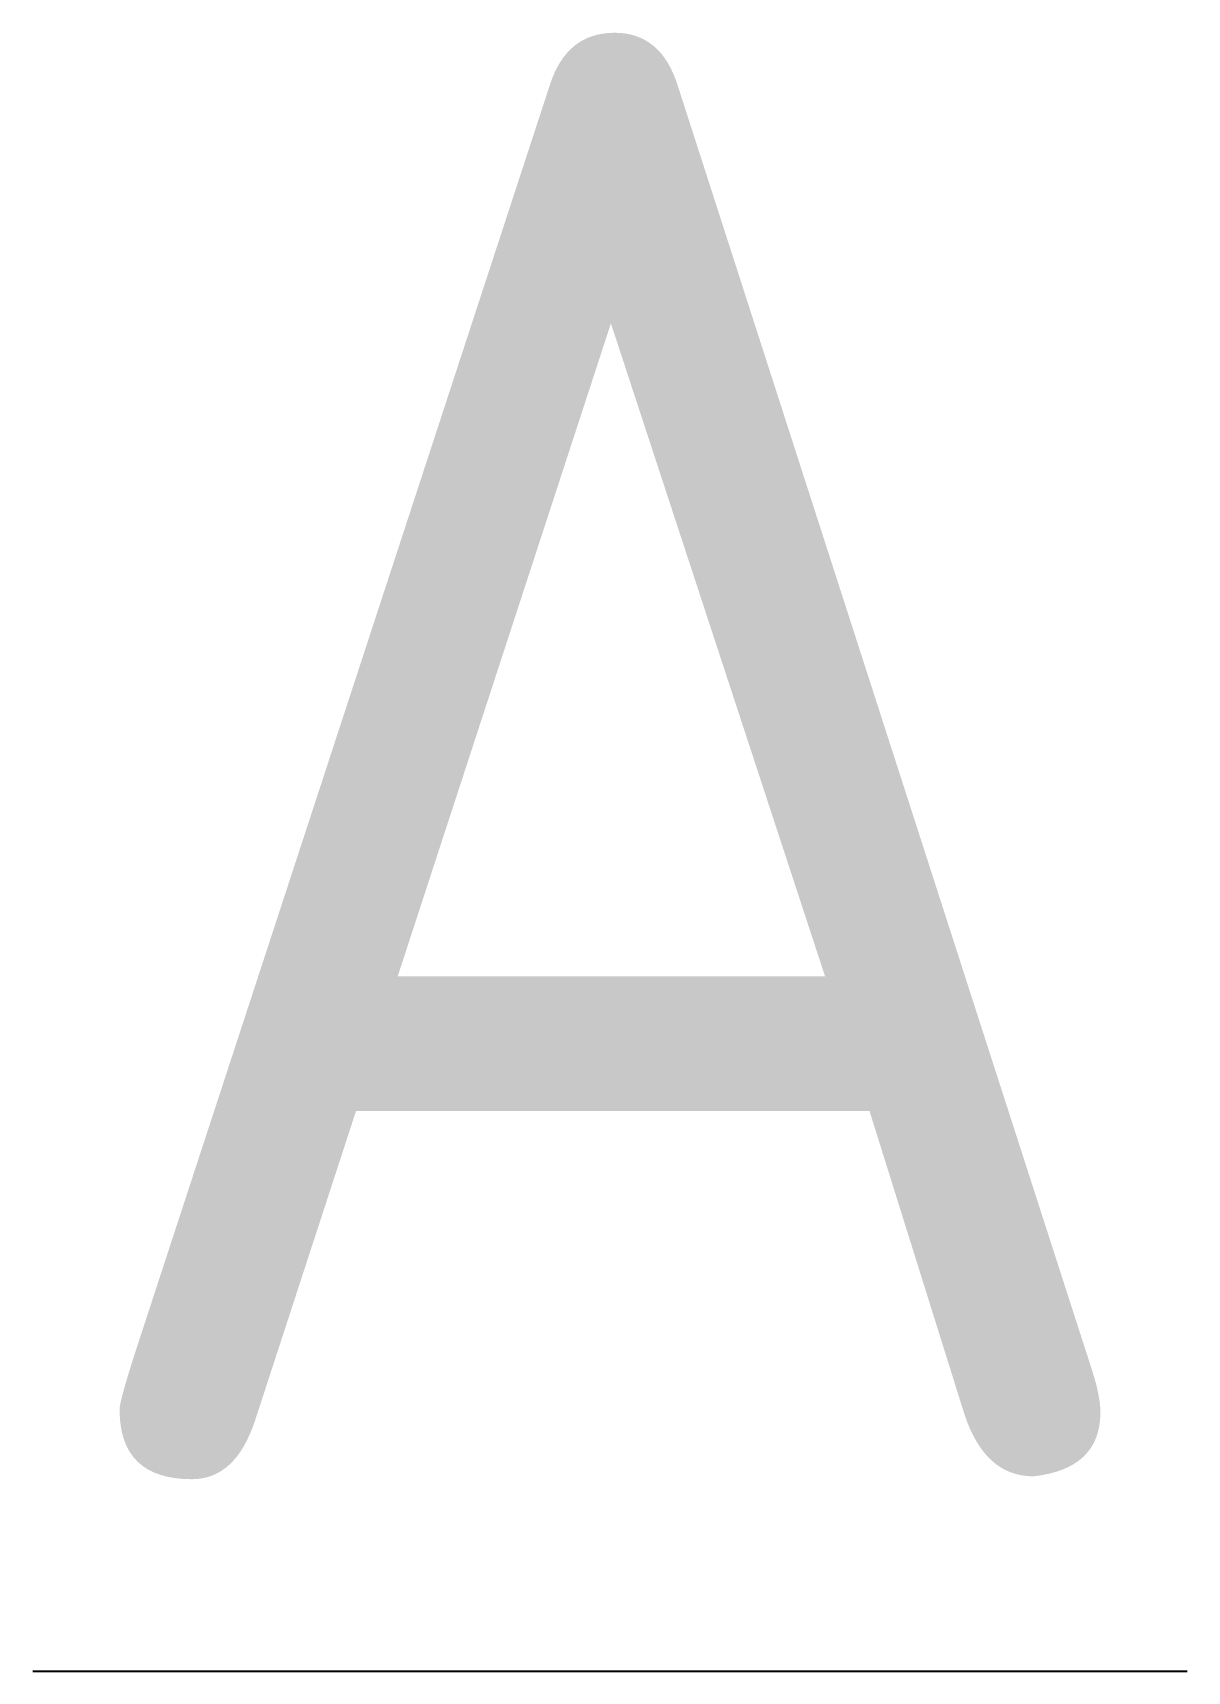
# Model space of a CAD drawing. Header units: millimetres. Extents: x 80.9 to 82.9, y 117.16 to 120.
import ezdxf
from ezdxf.enums import TextEntityAlignment as Align

# ---------------------------------------------------------------- set-up
doc = ezdxf.new("R2010")
doc.units = ezdxf.units.MM
doc.layers.add('00.1-SYMBOLS', color=3, linetype='Continuous')
doc.styles.add('Latin', font='isocp.shx')

msp = doc.modelspace()

# ---------------------------------------------------------------- linework, layer by layer
at = {"layer": '00.1-SYMBOLS'}
msp.add_line((80.9001, 117.1637), (82.9001, 117.1637), dxfattribs=at)

# ---------------------------------------------------------------- texts
at = {"layer": '00.1-SYMBOLS', "color": 2, "style": 'Latin'}
msp.add_text('A', height=2.5, dxfattribs=at).set_placement((81.9001, 116.7512), align=Align.BOTTOM_CENTER)

doc.saveas('drawing.dxf')
